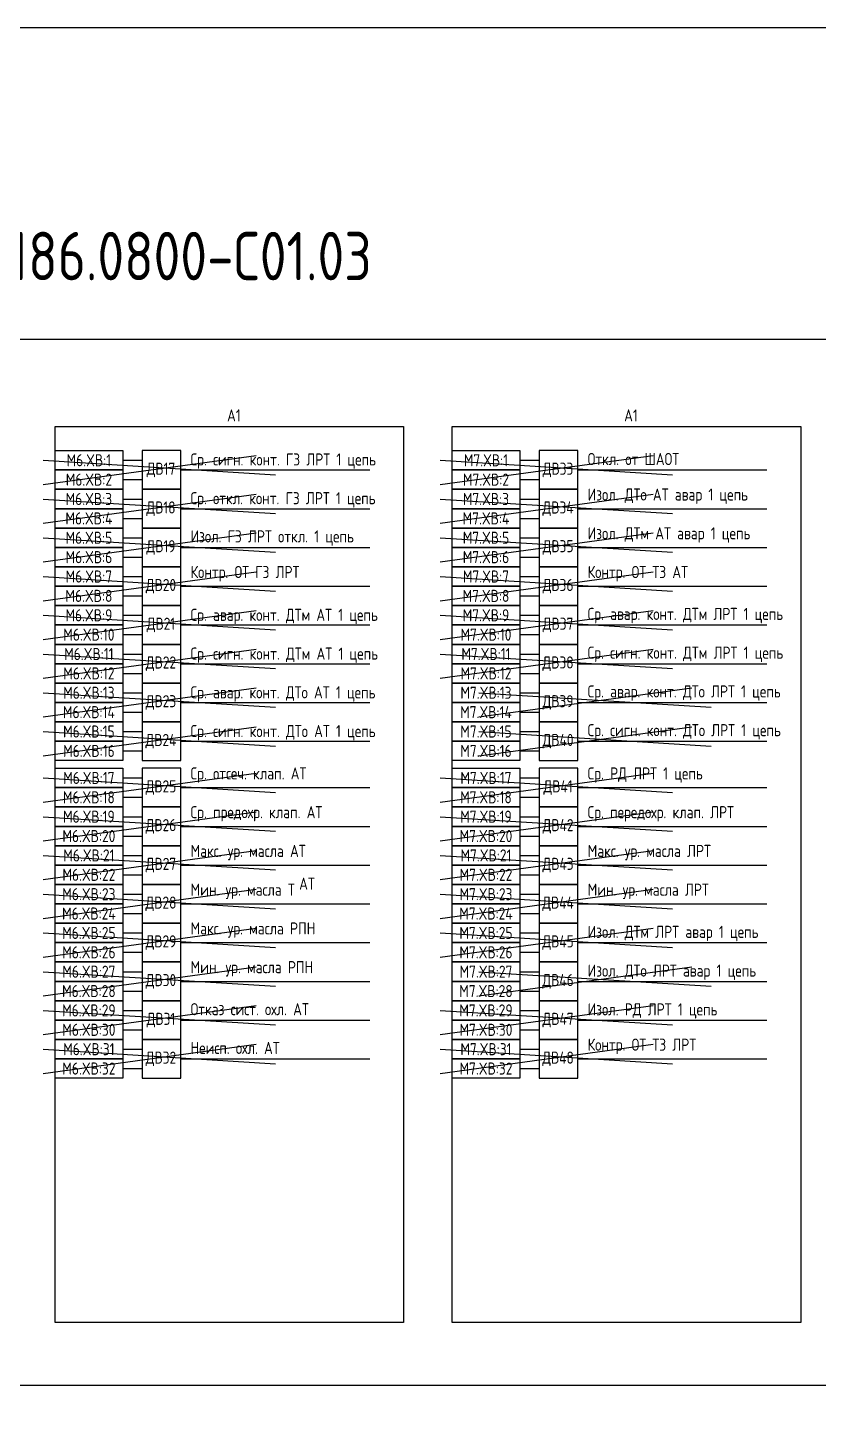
# Model space of a CAD drawing. Header units: millimetres. Extents: x -1244 to 6083, y -90 to 1191.
# Drawn here: x -646.4 to -483, y 301.3 to 586 of the extents above; entities that cross this region are included whole.
import ezdxf

# ---------------------------------------------------------------- set-up
doc = ezdxf.new("R2010")
doc.units = ezdxf.units.MM
doc.styles.add('Gost_type_A', font='GOST_0.TTF')

msp = doc.modelspace()

# ---------------------------------------------------------------- linework, layer by layer
at = {"color": 6}
for p, q in [((-643.17, 491.67), (-599.17, 497.67)), ((-643.17, 496.67), (-595.17, 493.67)), ((-561.17, 491.67), (-517.17, 497.67)), ((-561.17, 496.67), (-513.17, 493.67)), ((-643.17, 483.67), (-599.17, 489.67)), ((-561.17, 483.67), (-517.17, 489.67)), ((-643.17, 488.67), (-595.17, 485.67)), ((-561.17, 488.67), (-513.17, 485.67)), ((-643.17, 475.67), (-599.17, 481.67)), ((-561.17, 475.67), (-517.17, 481.67)), ((-643.17, 480.67), (-595.17, 477.67)), ((-561.17, 480.67), (-513.17, 477.67)), ((-643.17, 467.67), (-599.17, 473.67)), ((-643.17, 472.67), (-595.17, 469.67)), ((-561.17, 467.67), (-517.17, 473.67)), ((-561.17, 472.67), (-513.17, 469.67)), ((-643.17, 459.67), (-599.17, 465.67)), ((-643.17, 464.67), (-595.17, 461.67)), ((-561.17, 459.67), (-517.17, 465.67)), ((-561.17, 464.67), (-513.17, 461.67)), ((-643.17, 451.67), (-599.17, 457.67)), ((-643.17, 456.67), (-595.17, 453.67)), ((-561.17, 451.67), (-517.17, 457.67)), ((-561.17, 456.67), (-513.17, 453.67)), ((-643.17, 443.67), (-599.17, 449.67)), ((-643.17, 448.67), (-595.17, 445.67)), ((-553.17, 443.67), (-509.17, 449.67)), ((-553.17, 448.67), (-505.17, 445.67)), ((-643.17, 435.67), (-599.17, 441.67)), ((-553.17, 435.67), (-509.17, 441.67)), ((-643.17, 440.67), (-595.17, 437.67)), ((-553.17, 440.67), (-505.17, 437.67)), ((-643.17, 426.09), (-599.17, 432.09)), ((-643.17, 431.09), (-595.17, 428.09)), ((-561.17, 426.09), (-517.17, 432.09)), ((-561.17, 431.09), (-513.17, 428.09)), ((-643.17, 418.09), (-599.17, 424.09)), ((-643.17, 423.09), (-595.17, 420.09)), ((-561.17, 418.09), (-517.17, 424.09)), ((-561.17, 423.09), (-513.17, 420.09)), ((-643.17, 410.09), (-599.17, 416.09)), ((-561.17, 410.09), (-517.17, 416.09)), ((-643.17, 415.09), (-595.17, 412.09)), ((-561.17, 415.09), (-513.17, 412.09)), ((-643.17, 402.09), (-599.17, 408.09)), ((-643.17, 407.09), (-595.17, 404.09)), ((-561.17, 402.09), (-517.17, 408.09)), ((-561.17, 407.09), (-513.17, 404.09)), ((-643.17, 394.09), (-599.17, 400.09)), ((-643.17, 399.09), (-595.17, 396.09)), ((-561.17, 394.09), (-517.17, 400.09)), ((-561.17, 399.09), (-513.17, 396.09)), ((-643.17, 386.09), (-599.17, 392.09)), ((-643.17, 391.09), (-595.17, 388.09)), ((-553.17, 386.09), (-509.17, 392.09)), ((-553.17, 391.09), (-505.17, 388.09)), ((-643.17, 378.09), (-599.17, 384.09)), ((-643.17, 383.09), (-595.17, 380.09)), ((-561.17, 378.09), (-517.17, 384.09)), ((-561.17, 383.09), (-513.17, 380.09)), ((-643.17, 370.09), (-599.17, 376.09)), ((-561.17, 370.09), (-517.17, 376.09)), ((-643.17, 375.09), (-595.17, 372.09)), ((-561.17, 375.09), (-513.17, 372.09))]:
    msp.add_line(p, q, dxfattribs=at)
for p, q in [((-626.7, 496.67), (-622.7, 496.67)), ((-544.7, 496.67), (-540.7, 496.67)), ((-626.7, 492.67), (-622.7, 492.67)), ((-614.7, 494.67), (-575.7, 494.67)), ((-544.7, 492.67), (-540.7, 492.67)), ((-532.7, 494.67), (-493.7, 494.67)), ((-626.7, 488.67), (-622.7, 488.67)), ((-544.7, 488.67), (-540.7, 488.67)), ((-626.7, 484.67), (-622.7, 484.67)), ((-614.7, 486.67), (-575.7, 486.67)), ((-544.7, 484.67), (-540.7, 484.67)), ((-532.7, 486.67), (-493.7, 486.67)), ((-626.7, 480.67), (-622.7, 480.67)), ((-614.7, 478.67), (-575.7, 478.67)), ((-544.7, 480.67), (-540.7, 480.67)), ((-532.7, 478.67), (-493.7, 478.67)), ((-626.7, 476.67), (-622.7, 476.67)), ((-544.7, 476.67), (-540.7, 476.67)), ((-626.7, 472.67), (-622.7, 472.67)), ((-544.7, 472.67), (-540.7, 472.67)), ((-614.7, 470.67), (-575.7, 470.67)), ((-532.7, 470.67), (-493.7, 470.67)), ((-626.7, 468.67), (-622.7, 468.67)), ((-544.7, 468.67), (-540.7, 468.67)), ((-626.7, 464.67), (-622.7, 464.67)), ((-544.7, 464.67), (-540.7, 464.67)), ((-614.7, 462.67), (-575.7, 462.67)), ((-532.7, 462.67), (-493.7, 462.67)), ((-626.7, 460.67), (-622.7, 460.67)), ((-544.7, 460.67), (-540.7, 460.67)), ((-626.7, 456.67), (-622.7, 456.67)), ((-544.7, 456.67), (-540.7, 456.67)), ((-626.7, 452.67), (-622.7, 452.67)), ((-614.7, 454.67), (-575.7, 454.67)), ((-544.7, 452.67), (-540.7, 452.67)), ((-532.7, 454.67), (-493.7, 454.67)), ((-626.7, 448.67), (-622.7, 448.67)), ((-544.7, 448.67), (-540.7, 448.67)), ((-626.7, 444.67), (-622.7, 444.67)), ((-614.7, 446.67), (-575.7, 446.67)), ((-544.7, 444.67), (-540.7, 444.67)), ((-532.7, 446.67), (-493.7, 446.67)), ((-626.7, 440.67), (-622.7, 440.67)), ((-614.7, 438.67), (-575.7, 438.67)), ((-544.7, 440.67), (-540.7, 440.67)), ((-532.7, 438.67), (-493.7, 438.67)), ((-626.7, 436.67), (-622.7, 436.67)), ((-544.7, 436.67), (-540.7, 436.67)), ((-626.7, 431.09), (-622.7, 431.09)), ((-544.7, 431.09), (-540.7, 431.09)), ((-626.7, 427.09), (-622.7, 427.09)), ((-614.7, 429.09), (-575.7, 429.09)), ((-544.7, 427.09), (-540.7, 427.09)), ((-532.7, 429.09), (-493.7, 429.09)), ((-626.7, 423.09), (-622.7, 423.09)), ((-544.7, 423.09), (-540.7, 423.09)), ((-626.7, 419.09), (-622.7, 419.09)), ((-614.7, 421.09), (-575.7, 421.09)), ((-544.7, 419.09), (-540.7, 419.09)), ((-532.7, 421.09), (-493.7, 421.09)), ((-626.7, 415.09), (-622.7, 415.09)), ((-614.7, 413.09), (-575.7, 413.09)), ((-544.7, 415.09), (-540.7, 415.09)), ((-532.7, 413.09), (-493.7, 413.09)), ((-626.7, 411.09), (-622.7, 411.09)), ((-544.7, 411.09), (-540.7, 411.09)), ((-626.7, 407.09), (-622.7, 407.09)), ((-544.7, 407.09), (-540.7, 407.09)), ((-614.7, 405.09), (-575.7, 405.09)), ((-532.7, 405.09), (-493.7, 405.09)), ((-626.7, 403.09), (-622.7, 403.09)), ((-544.7, 403.09), (-540.7, 403.09)), ((-626.7, 399.09), (-622.7, 399.09)), ((-544.7, 399.09), (-540.7, 399.09)), ((-614.7, 397.09), (-575.7, 397.09)), ((-532.7, 397.09), (-493.7, 397.09)), ((-626.7, 395.09), (-622.7, 395.09)), ((-544.7, 395.09), (-540.7, 395.09)), ((-626.7, 391.09), (-622.7, 391.09)), ((-544.7, 391.09), (-540.7, 391.09)), ((-614.7, 389.09), (-575.7, 389.09)), ((-532.7, 389.09), (-493.7, 389.09)), ((-626.7, 387.09), (-622.7, 387.09)), ((-544.7, 387.09), (-540.7, 387.09)), ((-626.7, 383.09), (-622.7, 383.09)), ((-544.7, 383.09), (-540.7, 383.09)), ((-626.7, 379.09), (-622.7, 379.09)), ((-614.7, 381.09), (-575.7, 381.09)), ((-544.7, 379.09), (-540.7, 379.09)), ((-532.7, 381.09), (-493.7, 381.09)), ((-626.7, 375.09), (-622.7, 375.09)), ((-614.7, 373.09), (-575.7, 373.09)), ((-544.7, 375.09), (-540.7, 375.09)), ((-532.7, 373.09), (-493.7, 373.09)), ((-626.7, 371.09), (-622.7, 371.09)), ((-544.7, 371.09), (-540.7, 371.09))]:
    msp.add_line(p, q)
for points in [[(-1117.42, 586), (6083.28, 586), (6083.28, -90), (-1117.42, -90)], [(-1046.92, 521.67), (151.72, 521.67), (151.72, 305.67), (-1046.92, 305.67)], [(-640.7, 503.67), (-568.7, 503.67), (-568.7, 318.67), (-640.7, 318.67)], [(-558.7, 503.67), (-486.7, 503.67), (-486.7, 318.67), (-558.7, 318.67)], [(-640.7, 498.67), (-626.7, 498.67), (-626.7, 494.67), (-640.7, 494.67)], [(-558.7, 498.67), (-544.7, 498.67), (-544.7, 494.67), (-558.7, 494.67)], [(-640.7, 494.67), (-626.7, 494.67), (-626.7, 490.67), (-640.7, 490.67)], [(-558.7, 494.67), (-544.7, 494.67), (-544.7, 490.67), (-558.7, 490.67)], [(-640.7, 490.67), (-626.7, 490.67), (-626.7, 486.67), (-640.7, 486.67)], [(-558.7, 490.67), (-544.7, 490.67), (-544.7, 486.67), (-558.7, 486.67)], [(-640.7, 486.67), (-626.7, 486.67), (-626.7, 482.67), (-640.7, 482.67)], [(-558.7, 486.67), (-544.7, 486.67), (-544.7, 482.67), (-558.7, 482.67)], [(-640.7, 482.67), (-626.7, 482.67), (-626.7, 478.67), (-640.7, 478.67)], [(-558.7, 482.67), (-544.7, 482.67), (-544.7, 478.67), (-558.7, 478.67)], [(-640.7, 478.67), (-626.7, 478.67), (-626.7, 474.67), (-640.7, 474.67)], [(-558.7, 478.67), (-544.7, 478.67), (-544.7, 474.67), (-558.7, 474.67)], [(-640.7, 474.67), (-626.7, 474.67), (-626.7, 470.67), (-640.7, 470.67)], [(-558.7, 474.67), (-544.7, 474.67), (-544.7, 470.67), (-558.7, 470.67)], [(-640.7, 470.67), (-626.7, 470.67), (-626.7, 466.67), (-640.7, 466.67)], [(-558.7, 470.67), (-544.7, 470.67), (-544.7, 466.67), (-558.7, 466.67)], [(-640.7, 466.67), (-626.7, 466.67), (-626.7, 462.67), (-640.7, 462.67)], [(-558.7, 466.67), (-544.7, 466.67), (-544.7, 462.67), (-558.7, 462.67)], [(-640.7, 462.67), (-626.7, 462.67), (-626.7, 458.67), (-640.7, 458.67)], [(-558.7, 462.67), (-544.7, 462.67), (-544.7, 458.67), (-558.7, 458.67)], [(-640.7, 458.67), (-626.7, 458.67), (-626.7, 454.67), (-640.7, 454.67)], [(-558.7, 458.67), (-544.7, 458.67), (-544.7, 454.67), (-558.7, 454.67)], [(-640.7, 454.67), (-626.7, 454.67), (-626.7, 450.67), (-640.7, 450.67)], [(-558.7, 454.67), (-544.7, 454.67), (-544.7, 450.67), (-558.7, 450.67)], [(-640.7, 450.67), (-626.7, 450.67), (-626.7, 446.67), (-640.7, 446.67)], [(-558.7, 450.67), (-544.7, 450.67), (-544.7, 446.67), (-558.7, 446.67)], [(-640.7, 446.67), (-626.7, 446.67), (-626.7, 442.67), (-640.7, 442.67)], [(-558.7, 446.67), (-544.7, 446.67), (-544.7, 442.67), (-558.7, 442.67)], [(-640.7, 442.67), (-626.7, 442.67), (-626.7, 438.67), (-640.7, 438.67)], [(-558.7, 442.67), (-544.7, 442.67), (-544.7, 438.67), (-558.7, 438.67)], [(-640.7, 438.67), (-626.7, 438.67), (-626.7, 434.67), (-640.7, 434.67)], [(-558.7, 438.67), (-544.7, 438.67), (-544.7, 434.67), (-558.7, 434.67)], [(-640.7, 433.09), (-626.7, 433.09), (-626.7, 429.09), (-640.7, 429.09)], [(-558.7, 433.09), (-544.7, 433.09), (-544.7, 429.09), (-558.7, 429.09)], [(-640.7, 429.09), (-626.7, 429.09), (-626.7, 425.09), (-640.7, 425.09)], [(-558.7, 429.09), (-544.7, 429.09), (-544.7, 425.09), (-558.7, 425.09)], [(-640.7, 425.09), (-626.7, 425.09), (-626.7, 421.09), (-640.7, 421.09)], [(-558.7, 425.09), (-544.7, 425.09), (-544.7, 421.09), (-558.7, 421.09)], [(-640.7, 421.09), (-626.7, 421.09), (-626.7, 417.09), (-640.7, 417.09)], [(-558.7, 421.09), (-544.7, 421.09), (-544.7, 417.09), (-558.7, 417.09)], [(-640.7, 417.09), (-626.7, 417.09), (-626.7, 413.09), (-640.7, 413.09)], [(-558.7, 417.09), (-544.7, 417.09), (-544.7, 413.09), (-558.7, 413.09)], [(-640.7, 413.09), (-626.7, 413.09), (-626.7, 409.09), (-640.7, 409.09)], [(-558.7, 413.09), (-544.7, 413.09), (-544.7, 409.09), (-558.7, 409.09)], [(-640.7, 409.09), (-626.7, 409.09), (-626.7, 405.09), (-640.7, 405.09)], [(-558.7, 409.09), (-544.7, 409.09), (-544.7, 405.09), (-558.7, 405.09)], [(-640.7, 405.09), (-626.7, 405.09), (-626.7, 401.09), (-640.7, 401.09)], [(-558.7, 405.09), (-544.7, 405.09), (-544.7, 401.09), (-558.7, 401.09)], [(-640.7, 401.09), (-626.7, 401.09), (-626.7, 397.09), (-640.7, 397.09)], [(-558.7, 401.09), (-544.7, 401.09), (-544.7, 397.09), (-558.7, 397.09)], [(-640.7, 397.09), (-626.7, 397.09), (-626.7, 393.09), (-640.7, 393.09)], [(-558.7, 397.09), (-544.7, 397.09), (-544.7, 393.09), (-558.7, 393.09)], [(-640.7, 393.09), (-626.7, 393.09), (-626.7, 389.09), (-640.7, 389.09)], [(-558.7, 393.09), (-544.7, 393.09), (-544.7, 389.09), (-558.7, 389.09)], [(-640.7, 389.09), (-626.7, 389.09), (-626.7, 385.09), (-640.7, 385.09)], [(-558.7, 389.09), (-544.7, 389.09), (-544.7, 385.09), (-558.7, 385.09)], [(-640.7, 385.09), (-626.7, 385.09), (-626.7, 381.09), (-640.7, 381.09)], [(-558.7, 385.09), (-544.7, 385.09), (-544.7, 381.09), (-558.7, 381.09)], [(-640.7, 381.09), (-626.7, 381.09), (-626.7, 377.09), (-640.7, 377.09)], [(-558.7, 381.09), (-544.7, 381.09), (-544.7, 377.09), (-558.7, 377.09)], [(-640.7, 377.09), (-626.7, 377.09), (-626.7, 373.09), (-640.7, 373.09)], [(-558.7, 377.09), (-544.7, 377.09), (-544.7, 373.09), (-558.7, 373.09)], [(-640.7, 373.09), (-626.7, 373.09), (-626.7, 369.09), (-640.7, 369.09)], [(-558.7, 373.09), (-544.7, 373.09), (-544.7, 369.09), (-558.7, 369.09)]]:
    msp.add_lwpolyline(points, close=True)
at = {"ltscale": 4}
for points in [[(-622.7, 490.67), (-614.7, 490.67), (-614.7, 498.67), (-622.7, 498.67)], [(-540.7, 490.67), (-532.7, 490.67), (-532.7, 498.67), (-540.7, 498.67)], [(-622.7, 482.67), (-614.7, 482.67), (-614.7, 490.67), (-622.7, 490.67)], [(-540.7, 482.67), (-532.7, 482.67), (-532.7, 490.67), (-540.7, 490.67)], [(-622.7, 474.67), (-614.7, 474.67), (-614.7, 482.67), (-622.7, 482.67)], [(-540.7, 474.67), (-532.7, 474.67), (-532.7, 482.67), (-540.7, 482.67)], [(-622.7, 466.67), (-614.7, 466.67), (-614.7, 474.67), (-622.7, 474.67)], [(-540.7, 466.67), (-532.7, 466.67), (-532.7, 474.67), (-540.7, 474.67)], [(-622.7, 458.67), (-614.7, 458.67), (-614.7, 466.67), (-622.7, 466.67)], [(-540.7, 458.67), (-532.7, 458.67), (-532.7, 466.67), (-540.7, 466.67)], [(-622.7, 450.67), (-614.7, 450.67), (-614.7, 458.67), (-622.7, 458.67)], [(-540.7, 450.67), (-532.7, 450.67), (-532.7, 458.67), (-540.7, 458.67)], [(-622.7, 442.67), (-614.7, 442.67), (-614.7, 450.67), (-622.7, 450.67)], [(-540.7, 442.67), (-532.7, 442.67), (-532.7, 450.67), (-540.7, 450.67)], [(-622.7, 434.67), (-614.7, 434.67), (-614.7, 442.67), (-622.7, 442.67)], [(-540.7, 434.67), (-532.7, 434.67), (-532.7, 442.67), (-540.7, 442.67)], [(-622.7, 425.09), (-614.7, 425.09), (-614.7, 433.09), (-622.7, 433.09)], [(-540.7, 425.09), (-532.7, 425.09), (-532.7, 433.09), (-540.7, 433.09)], [(-622.7, 417.09), (-614.7, 417.09), (-614.7, 425.09), (-622.7, 425.09)], [(-540.7, 417.09), (-532.7, 417.09), (-532.7, 425.09), (-540.7, 425.09)], [(-622.7, 409.09), (-614.7, 409.09), (-614.7, 417.09), (-622.7, 417.09)], [(-540.7, 409.09), (-532.7, 409.09), (-532.7, 417.09), (-540.7, 417.09)], [(-622.7, 401.09), (-614.7, 401.09), (-614.7, 409.09), (-622.7, 409.09)], [(-540.7, 401.09), (-532.7, 401.09), (-532.7, 409.09), (-540.7, 409.09)], [(-622.7, 393.09), (-614.7, 393.09), (-614.7, 401.09), (-622.7, 401.09)], [(-540.7, 393.09), (-532.7, 393.09), (-532.7, 401.09), (-540.7, 401.09)], [(-622.7, 385.09), (-614.7, 385.09), (-614.7, 393.09), (-622.7, 393.09)], [(-540.7, 385.09), (-532.7, 385.09), (-532.7, 393.09), (-540.7, 393.09)], [(-622.7, 377.09), (-614.7, 377.09), (-614.7, 385.09), (-622.7, 385.09)], [(-540.7, 377.09), (-532.7, 377.09), (-532.7, 385.09), (-540.7, 385.09)], [(-622.7, 369.09), (-614.7, 369.09), (-614.7, 377.09), (-622.7, 377.09)], [(-540.7, 369.09), (-532.7, 369.09), (-532.7, 377.09), (-540.7, 377.09)]]:
    msp.add_lwpolyline(points, close=True, dxfattribs=at)

# ---------------------------------------------------------------- texts
at = {"attachment_point": 8, "line_spacing_factor": 0.9, "style": 'Gost_type_A'}
for s, insert, char_height, width in [('ЮНИТ-М519-ДЗТ-Р102-К103-К103-К103-В101-В101-В101-В101-В121-М186.0800-М186.0800-С01.03', (-806.28, 531.77), 10, 401), ('A1', (-603.76, 504.67), 2.5, 73.8762), ('A1', (-521.76, 504.67), 2.5, 73.8762)]:
    msp.add_mtext(s, dxfattribs=dict(at, insert=insert, char_height=char_height, width=width))
at = {"char_height": 2.5, "style": 'Gost_type_A'}
for s, insert, width, attachment_point in [('Откл. от ШАОТ', (-530.7, 495.67), 30.8621, 7), ('M6.XВ:1', (-633.7, 496.67), 14, 5), ('ДВ17', (-618.82, 494.67), 7.7588, 5), ('Ср. сигн. конт. ГЗ ЛРТ 1 цепь', (-612.7, 494.91), 37.5192, 7), ('M7.XВ:1', (-551.7, 496.67), 14, 5), ('ДВ33', (-536.82, 494.67), 7.7588, 5), ('M6.XВ:2', (-633.7, 492.67), 14, 5), ('M7.XВ:2', (-551.7, 492.67), 14, 5), ('M6.XВ:3', (-633.7, 488.67), 14, 5), ('Ср. откл. конт. ГЗ ЛРТ 1 цепь', (-612.7, 486.91), 38.1702, 7), ('M7.XВ:3', (-551.7, 488.67), 14, 5), ('Изол. ДТо АТ авар 1 цепь', (-530.7, 487.67), 44.8565, 7), ('ДВ18', (-618.82, 486.67), 7.7588, 5), ('ДВ34', (-536.82, 486.67), 7.7588, 5), ('M6.XВ:4', (-633.7, 484.67), 14, 5), ('M7.XВ:4', (-551.7, 484.67), 14, 5), ('M6.XВ:5', (-633.7, 480.67), 14, 5), ('Изол. ГЗ ЛРТ откл. 1 цепь', (-612.7, 479.03), 38.4821, 7), ('M7.XВ:5', (-551.7, 480.67), 14, 5), ('Изол. ДТм АТ авар 1 цепь', (-530.7, 479.67), 44.8565, 7), ('ДВ19', (-618.82, 478.67), 7.7588, 5), ('ДВ35', (-536.82, 478.67), 7.7588, 5), ('M6.XВ:6', (-633.7, 476.67), 14, 5), ('M7.XВ:6', (-551.7, 476.67), 14, 5), ('M6.XВ:7', (-633.7, 472.67), 14, 5), ('Контр. ОТ ГЗ ЛРТ', (-612.7, 471.67), 27.7075, 7), ('M7.XВ:7', (-551.7, 472.67), 14, 5), ('Контр. ОТ ТЗ АТ', (-530.7, 471.67), 39.1905, 7), ('M6.XВ:8', (-633.7, 468.67), 14, 5), ('ДВ20', (-618.82, 470.67), 7.7588, 5), ('M7.XВ:8', (-551.7, 468.67), 14, 5), ('ДВ36', (-536.82, 470.67), 7.7588, 5), ('M6.XВ:9', (-633.7, 464.67), 14, 5), ('ДВ21', (-618.82, 462.67), 7.7588, 5), ('Ср. авар. конт. ДТм АТ 1 цепь', (-612.7, 462.83), 38.333, 7), ('M7.XВ:9', (-551.7, 464.67), 14, 5), ('ДВ37', (-536.82, 462.67), 7.7588, 5), ('Ср. авар. конт. ДТм ЛРТ 1 цепь', (-530.7, 463.02), 40.0695, 7), ('M6.XВ:10', (-633.7, 460.67), 14, 5), ('M7.XВ:10', (-551.7, 460.67), 14, 5), ('M6.XВ:11', (-633.7, 456.67), 14, 5), ('ДВ22', (-618.82, 454.67), 7.7588, 5), ('Ср. сигн. конт. ДТм АТ 1 цепь', (-612.7, 454.83), 41.4254, 7), ('M7.XВ:11', (-551.7, 456.67), 14, 5), ('ДВ38', (-536.82, 454.67), 7.7588, 5), ('Ср. сигн. конт. ДТм ЛРТ 1 цепь', (-530.7, 455.02), 40.0695, 7), ('M6.XВ:12', (-633.7, 452.67), 14, 5), ('M7.XВ:12', (-551.7, 452.67), 14, 5), ('M6.XВ:13', (-633.7, 448.67), 14, 5), ('Ср. авар. конт. ДТо АТ 1 цепь', (-612.7, 446.83), 42.0764, 7), ('M7.XВ:13', (-551.7, 448.67), 14, 5), ('Ср. авар. конт. ДТо ЛРТ 1 цепь', (-530.7, 447.02), 40.0695, 7), ('ДВ23', (-618.82, 446.67), 7.7588, 5), ('ДВ39', (-536.82, 446.67), 7.7588, 5), ('M6.XВ:14', (-633.7, 444.67), 14, 5), ('M7.XВ:14', (-551.7, 444.67), 14, 5), ('M6.XВ:15', (-633.7, 440.67), 14, 5), ('Ср. сигн. конт. ДТо АТ 1 цепь', (-612.7, 438.83), 38.4958, 7), ('M7.XВ:15', (-551.7, 440.67), 14, 5), ('Ср. сигн. конт. ДТо ЛРТ 1 цепь', (-530.7, 439.02), 40.0695, 7), ('ДВ24', (-618.82, 438.67), 7.7588, 5), ('ДВ40', (-536.82, 438.67), 7.7588, 5), ('M6.XВ:16', (-633.7, 436.67), 14, 5), ('M7.XВ:16', (-551.7, 436.67), 14, 5), ('Ср. отсеч. клап. АТ', (-612.7, 430.09), 27.8465, 7), ('Ср. РД ЛРТ 1 цепь', (-530.7, 430.09), 39.0071, 7), ('M6.XВ:17', (-633.7, 431.09), 14, 5), ('ДВ25', (-618.82, 429.09), 7.7588, 5), ('M7.XВ:17', (-551.7, 431.09), 14, 5), ('ДВ41', (-536.82, 429.09), 7.7588, 5), ('M6.XВ:18', (-633.7, 427.09), 14, 5), ('M7.XВ:18', (-551.7, 427.09), 14, 5), ('M6.XВ:19', (-633.7, 423.09), 14, 5), ('Ср. предохр. клап. АТ', (-612.7, 422.09), 31.1827, 7), ('M7.XВ:19', (-551.7, 423.09), 14, 5), ('Ср. передохр. клап. ЛРТ', (-530.7, 422.09), 40.0765, 7), ('ДВ26', (-618.82, 421.09), 7.7588, 5), ('ДВ42', (-536.82, 421.09), 7.7588, 5), ('M6.XВ:20', (-633.7, 419.09), 14, 5), ('M7.XВ:20', (-551.7, 419.09), 14, 5), ('M6.XВ:21', (-633.7, 415.09), 14, 5), ('Макс. ур. масла АТ', (-612.7, 414.09), 33.0751, 7), ('M7.XВ:21', (-551.7, 415.09), 14, 5), ('Макс. ур. масла ЛРТ', (-530.7, 414.09), 44.7686, 7), ('ДВ27', (-618.82, 413.09), 7.7588, 5), ('ДВ43', (-536.82, 413.09), 7.7588, 5), ('M6.XВ:22', (-633.7, 411.09), 14, 5), ('M7.XВ:22', (-551.7, 411.09), 14, 5), ('M6.XВ:23', (-633.7, 407.09), 14, 5), ('Мин. ур. масла {\\C1;Т}', (-612.7, 406.09), 33.0751, 7), ('M7.XВ:23', (-551.7, 407.09), 14, 5), ('Мин. ур. масла ЛРТ', (-530.7, 406.09), 44.7686, 7), ('M6.XВ:24', (-633.7, 403.09), 14, 5), ('ДВ28', (-618.82, 405.09), 7.7588, 5), ('M7.XВ:24', (-551.7, 403.09), 14, 5), ('ДВ44', (-536.82, 405.09), 7.7588, 5), ('M6.XВ:25', (-633.7, 399.09), 14, 5), ('ДВ29', (-618.82, 397.09), 7.7588, 5), ('Макс. ур. масла РПН', (-612.7, 398.09), 33.0751, 7), ('M7.XВ:25', (-551.7, 399.09), 14, 5), ('ДВ45', (-536.82, 397.09), 7.7588, 5), ('Изол. ДТм ЛРТ авар 1 цепь', (-530.7, 397.38), 37.727, 7), ('M6.XВ:26', (-633.7, 395.09), 14, 5), ('M7.XВ:26', (-551.7, 395.09), 14, 5), ('Мин. ур. масла РПН', (-612.7, 390.09), 33.0751, 7), ('M6.XВ:27', (-633.7, 391.09), 14, 5), ('ДВ30', (-618.82, 389.09), 7.7588, 5), ('M7.XВ:27', (-551.7, 391.09), 14, 5), ('ДВ46', (-536.82, 389.09), 7.7588, 5), ('Изол. ДТо ЛРТ авар 1 цепь', (-530.7, 389.38), 35.7703, 7), ('M6.XВ:28', (-633.7, 387.09), 14, 5), ('M7.XВ:28', (-551.7, 387.09), 14, 5), ('M6.XВ:29', (-633.7, 383.09), 14, 5), ('Отказ сист. охл. АТ', (-612.7, 382.09), 42.639, 7), ('M7.XВ:29', (-551.7, 383.09), 14, 5), ('Изол. РД ЛРТ 1 цепь', (-530.7, 381.38), 29.207, 7), ('ДВ31', (-618.82, 381.09), 7.7588, 5), ('ДВ47', (-536.82, 381.09), 7.7588, 5), ('M6.XВ:30', (-633.7, 379.09), 14, 5), ('M7.XВ:30', (-551.7, 379.09), 14, 5), ('M6.XВ:31', (-633.7, 375.09), 14, 5), ('Неисп. охл. АТ', (-612.7, 374.09), 40.9275, 7), ('M7.XВ:31', (-551.7, 375.09), 14, 5), ('Контр. ОТ ТЗ ЛРТ', (-530.7, 374.09), 41.4513, 7), ('ДВ32', (-618.82, 373.09), 7.7588, 5), ('ДВ48', (-536.82, 373.09), 7.7588, 5), ('M6.XВ:32', (-633.7, 371.09), 14, 5), ('M7.XВ:32', (-551.7, 371.09), 14, 5)]:
    msp.add_mtext(s, dxfattribs=dict(at, insert=insert, width=width, attachment_point=attachment_point))
at = {"color": 5, "insert": (-590.28, 408), "char_height": 2.5, "width": 33.0751, "attachment_point": 7, "style": 'Gost_type_A'}
msp.add_mtext('АТ', dxfattribs=at)

doc.saveas('drawing.dxf')
